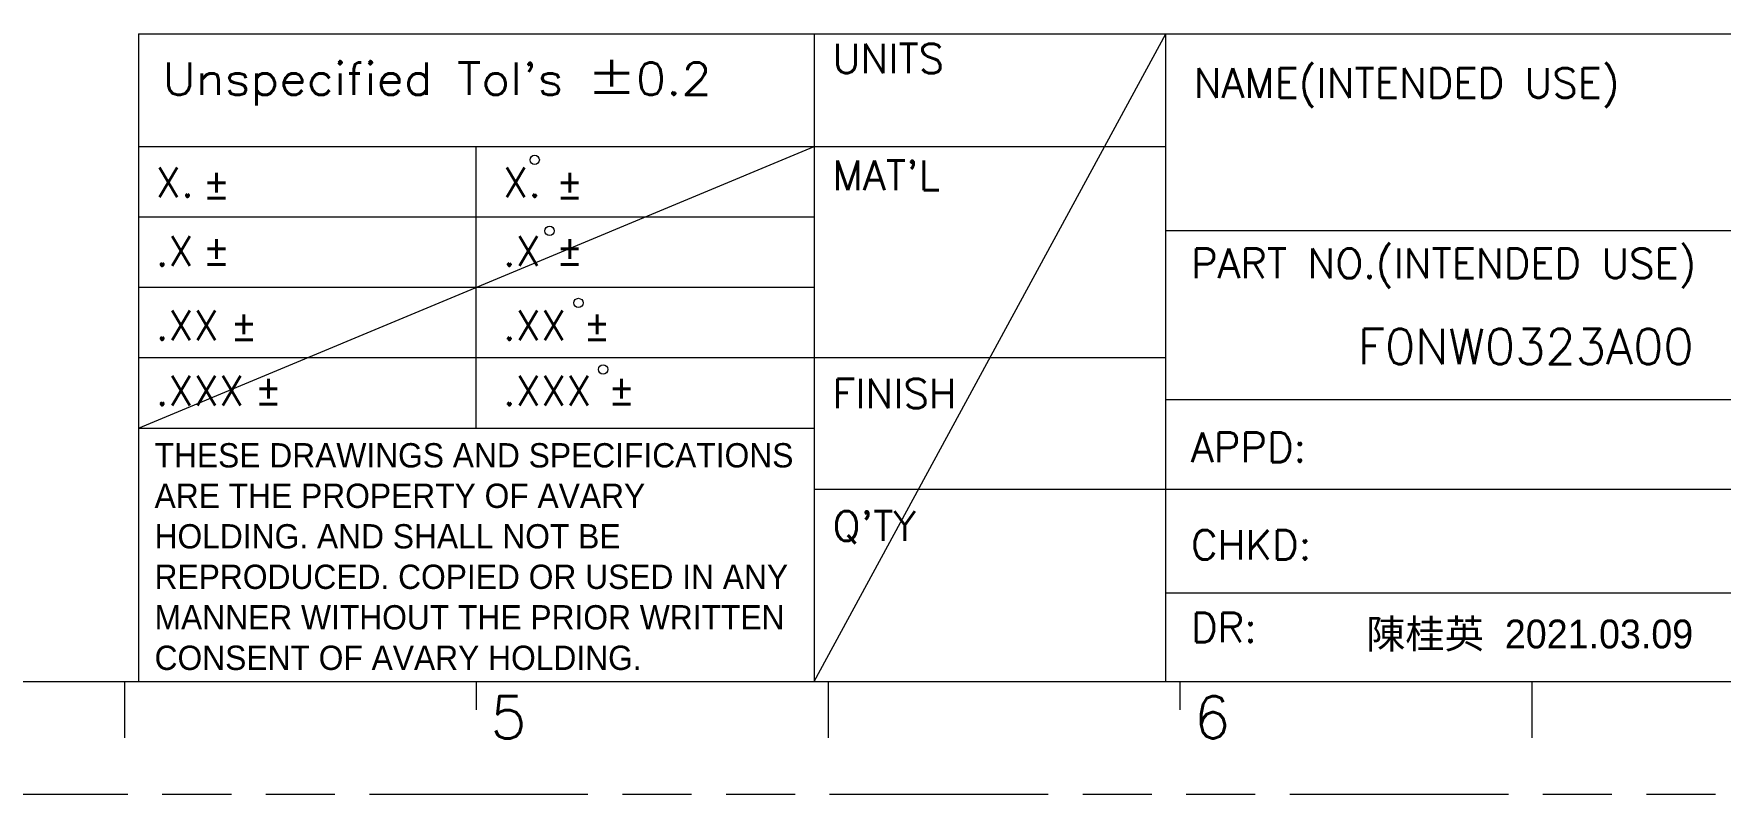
# Model space of a CAD drawing. Extents: x -142062 to -141811, y -6359 to -6182.
# Drawn here: x -141936.5 to -141863.2, y -6359 to -6326 of the extents above; entities that cross this region are included whole.
import ezdxf
from ezdxf.enums import TextEntityAlignment as Align

# ---------------------------------------------------------------- set-up
doc = ezdxf.new("R2010")
doc.units = 0
doc.linetypes.add('PHANTOM', pattern=[29.5, 9.5, -1.5, 3, -1.5, 3, -1.5, 9.5])
doc.layers.get('0').update_dxf_attribs({"lineweight": 9})
doc.layers.add('0PAPERF', color=2, linetype='PHANTOM', lineweight=9, plot=False)
doc.styles.add('SIMPLEX', font='simplex.shx')
doc.styles.get("Standard").update_dxf_attribs({"font": 'PMingLiU.ttf'})

msp = doc.modelspace()

# ---------------------------------------------------------------- linework, layer by layer
for p, q in [((-141931.939, -6326.017), (-141818.791, -6326.017)), ((-141931.939, -6326.017), (-141931.939, -6354.151)), ((-141902.582, -6326.017), (-141902.582, -6354.151)), ((-141887.291, -6354.151), (-141887.291, -6326.017)), ((-141931.939, -6330.91), (-141887.291, -6330.91)), ((-141917.26, -6343.142), (-141917.26, -6330.91)), ((-141931.939, -6333.968), (-141902.582, -6333.968)), ((-141931.939, -6337.026), (-141902.582, -6337.026)), ((-141931.939, -6340.084), (-141887.291, -6340.084)), ((-141818.791, -6341.919), (-141887.291, -6341.919)), ((-141931.939, -6343.142), (-141902.582, -6343.142)), ((-141857.323, -6345.806), (-141902.582, -6345.806)), ((-141887.291, -6350.302), (-141857.323, -6350.302)), ((-142054.872, -6354.151), (-141818.791, -6354.151)), ((-141932.551, -6354.151), (-141932.551, -6356.597)), ((-141917.26, -6354.151), (-141917.26, -6355.374)), ((-141901.97, -6354.151), (-141901.97, -6356.597)), ((-141886.68, -6354.151), (-141886.68, -6355.374)), ((-141871.39, -6354.151), (-141871.39, -6356.597))]:
    msp.add_line(p, q)
at = {"linetype": 'Continuous'}
for p, q in [((-141902.582, -6354.151), (-141887.291, -6326.017)), ((-141931.939, -6343.142), (-141902.582, -6330.91))]:
    msp.add_line(p, q, dxfattribs=at)
msp.add_lwpolyline([(-141887.291, -6326.017), (-141818.791, -6326.017), (-141818.791, -6334.58), (-141887.291, -6334.58)], close=True)
for centre in [(-141914.723, -6331.497), (-141914.076, -6334.581), (-141912.822, -6337.708), (-141911.752, -6340.593)]:
    msp.add_circle(centre, 0.202)
at = {"layer": '0PAPERF'}
msp.add_line((-142061.907, -6359.044), (-141811.083, -6359.044), dxfattribs=at)

# ---------------------------------------------------------------- texts
at = {"style": 'SIMPLEX'}
for s, height, p in [('UNITS', 1.2844, (-141901.778, -6327.734)), ('X.', 1.2844, (-141931.19, -6333.109)), ('X.', 1.2844, (-141916.099, -6333.109)), ("MAT'L", 1.2844, (-141901.778, -6332.806)), ('%%p ', 1.2844, (-141929.157, -6333.158)), ('%%p ', 1.2844, (-141913.808, -6333.158)), ('.X', 1.2844, (-141931.19, -6336.097)), ('%%p ', 1.2844, (-141929.157, -6336.033)), ('.X', 1.2844, (-141916.099, -6336.097)), ('%%p ', 1.2844, (-141913.808, -6336.033)), ('PART NO.(INTENDED USE)', 1.28438, (-141886.203, -6336.633)), ('.XX', 1.2844, (-141931.19, -6339.32)), ('%%p ', 1.2844, (-141927.968, -6339.304)), ('.XX', 1.2844, (-141916.099, -6339.32)), ('%%p ', 1.2844, (-141912.62, -6339.304)), ('.XXX', 1.2844, (-141931.19, -6342.157)), ('%%p ', 1.2844, (-141926.899, -6342.109)), ('.XXX', 1.2844, (-141916.099, -6342.157)), ('%%p ', 1.2844, (-141911.55, -6342.109)), ('FINISH', 1.2844, (-141901.778, -6342.282)), ('APPD:', 1.2844, (-141886.203, -6344.617)), ("Q'TY", 1.2844, (-141901.778, -6348.036)), ('CHKD:', 1.2844, (-141886.203, -6348.855)), ('DR:', 1.2844, (-141886.203, -6352.445)), ('5', 1.835, (-141916.649, -6356.622)), ('6', 1.835, (-141886.068, -6356.622))]:
    msp.add_text(s, height=height, dxfattribs=at).set_placement(p)
at = {"lineweight": 0, "style": 'SIMPLEX'}
msp.add_text('NAME(INTENDED USE)', height=1.28547, dxfattribs=at).set_placement((-141886.088, -6328.794))
at = {"lineweight": 5, "style": 'SIMPLEX'}
msp.add_text('F0NW0323A00', height=1.53465, dxfattribs=at).set_placement((-141871.654, -6339.6), align=Align.MIDDLE)
at = {"insert": (-141930.905, -6327.272), "char_height": 1.4, "width": 40.49697, "attachment_point": 1, "style": 'SIMPLEX'}
msp.add_mtext("{\\W1.1;Unspecified Tol's \\Ftxt|c0;%%P\\Fsimplex|c0;\\C1;0.2}", dxfattribs=at)
at = {"color": 3, "insert": (-141931.243, -6343.796), "char_height": 1.055162, "width": 28.10942, "attachment_point": 1}
msp.add_mtext('THESE DRAWINGS AND SPECIFICATIONS ARE THE PROPERTY OF AVARY HOLDING. AND SHALL NOT BE REPRODUCED. COPIED OR USED IN ANY MANNER WITHOUT THE PRIOR WRITTEN CONSENT OF AVARY HOLDING.', dxfattribs=at)
at = {"insert": (-141871.48, -6352.153), "char_height": 1.25, "width": 73.10098, "attachment_point": 5}
msp.add_mtext('{\\fPMingLiU|b0|i0|c136|p0;陳桂英  2021.03.09}', dxfattribs=at)

doc.saveas('drawing.dxf')
